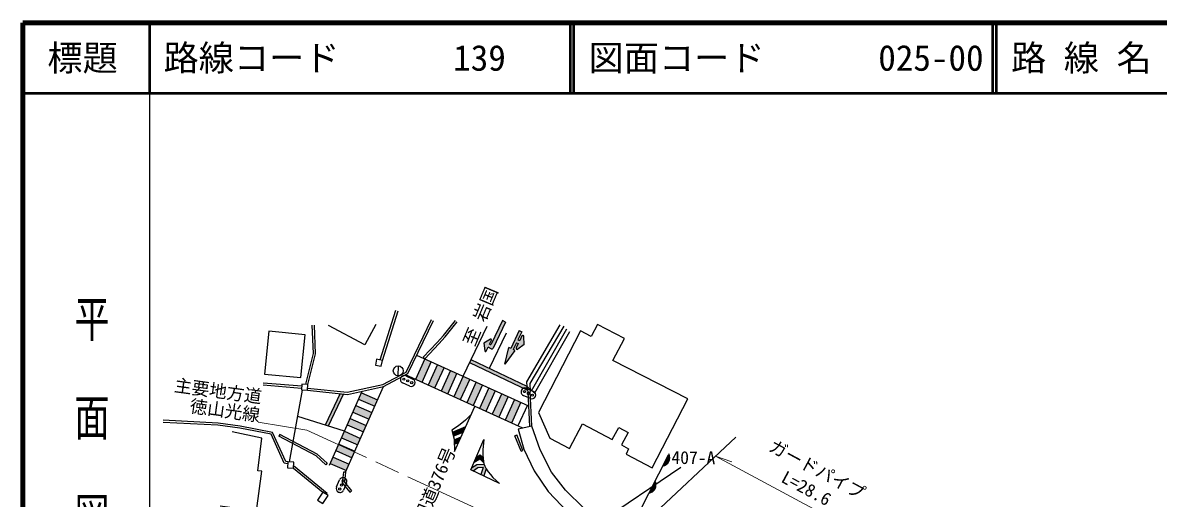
# Model space of a CAD drawing. Units: millimetres, scale not verified. Extents: x 40000 to 680000, y 20000 to 380000.
# Drawn here: x 40000 to 201294, y 312378 to 380000 of the extents above; entities that cross this region are included whole.
import ezdxf
from ezdxf.enums import TextEntityAlignment as Align

# ---------------------------------------------------------------- set-up
doc = ezdxf.new("R2010")
doc.units = ezdxf.units.MM
doc.header["$LTSCALE"] = 1000
doc.linetypes.add('CHAIN', pattern=[18.5, 12, -1.5, 3.5, -1.5])
for name, color, linetype, lineweight in [('M-BGD', 7, 'Continuous', 25), ('M-BMK', 2, 'CHAIN', 13), ('M-BMK-SRVR', 3, 'Continuous', 25), ('M-STR-HTXT', 7, 'Continuous', 13), ('M-STR-STRC', 7, 'Continuous', 25), ('M-TTL', 2, 'Continuous', 140), ('M-TTL-BAND', 7, 'Continuous', 25), ('M-TTL-LINE', 7, 'Continuous', 50)]:
    doc.layers.add(name, color=color, linetype=linetype, lineweight=lineweight)
doc.layers.add('M-BMK-HTXT', color=7, linetype='Continuous')
doc.layers.add('M-TTL-TXT', color=7, linetype='Continuous')
doc.styles.add('@ＭＳ ゴシック', font='')
doc.styles.add('ＭＳ ゴシック', font='')
doc.styles.get('@ＭＳ ゴシック').set_extended_font_data('@MS Gothic')
doc.styles.get('ＭＳ ゴシック').set_extended_font_data('MS Gothic')

msp = doc.modelspace()

# ---------------------------------------------------------------- hatches: boundary and pattern name
at = {"layer": 'M-BGD'}
for points in [[(131764, 318682), (130898, 316969, 0.51219)], [(129812, 314823), (128945, 313110, 0.51219)]]:
    msp.add_hatch(color=256, dxfattribs=at).paths.add_polyline_path(points)
at = {"layer": 'M-BMK-SRVR'}
for points in [[(106308, 334308), (106575, 334867, 0.74206), (106434, 334996), (105478, 334428), (105635, 333327, 0.74206), (105825, 333298), (106092, 333857), (106543, 333641, 0.41388), (106810, 333735), (108583, 337439), (108132, 337655), (106532, 334312, -0.41421), (106398, 334265)], [(110589, 334795), (110341, 334914), (110887, 336055), (110528, 336226), (109315, 333691), (109067, 333809), (108459, 331443), (109921, 333400), (109673, 333519), (110139, 334493), (110387, 334374), (110098, 333770, 0.77336), (110320, 333583), (111232, 334228), (111195, 335406, 0.78564), (110910, 335466)]]:
    msp.add_hatch(color=256, dxfattribs=at).paths.add_polyline_path(points)
at = {"layer": 'M-STR-STRC'}
for points in [[(95772, 329270), (96683, 328857), (98003, 331772), (97093, 332185)], [(97594, 328444), (98505, 328032), (99825, 330947), (98914, 331359)], [(103682, 332060), (103488, 331654), (111096, 328012, -0.21746), (111552, 328015), (111692, 327953), (111631, 328255)], [(99416, 327619), (100327, 327207), (101647, 330121), (100736, 330534)], [(101238, 326794), (102149, 326381), (103469, 329296), (102558, 329709)], [(103059, 325969), (103970, 325556), (105291, 328471), (104380, 328884)], [(104881, 325143), (105792, 324731), (107113, 327646), (106202, 328058)], [(111096, 328012), (111743, 327703), (111692, 327953), (111552, 328015, 0.21746)], [(82941, 322780), (83374, 322642), (85552, 327211), (85077, 327260)], [(88117, 327394), (87714, 326479), (90002, 325472), (90405, 326387)], [(106703, 324318), (107614, 323906), (108934, 326821), (108023, 327233)], [(108525, 323493), (109436, 323080), (110756, 325995), (109845, 326408)], [(87311, 325564), (86908, 324649), (89195, 323641), (89599, 324556)], [(86504, 323734), (86101, 322819), (88389, 321811), (88792, 322726)], [(101026, 321802), (101164, 321209), (102568, 321794), (102930, 322595)], [(85698, 321903), (85295, 320988), (87583, 319981), (87986, 320896)], [(101265, 320710), (101287, 320069), (101902, 320325), (102265, 321126)], [(84862, 320005), (84489, 319158), (86777, 318150), (87131, 318954)], [(84892, 320073), (84862, 320005), (87131, 318954), (87180, 319065)], [(84086, 318243), (83683, 317328), (85971, 316320), (86374, 317235)], [(104421, 318222), (104122, 317524), (104906, 317985), (105471, 317452), (105428, 317605), (105379, 318027), (105375, 318161), (104969, 318544)], [(104515, 317141), (103748, 316649), (103645, 316408), (103969, 316256), (104659, 316699), (105410, 316743), (105065, 315746), (105475, 315555), (105829, 316577), (105648, 316948), (105551, 317202)]]:
    msp.add_hatch(color=256, dxfattribs=at).paths.add_polyline_path(points)

# ---------------------------------------------------------------- linework, layer by layer
at = {"layer": 'M-BGD'}
for p, q in [((90794, 332048), (93020, 339116)), ((91091, 331991), (93306, 339026)), ((112268, 327682), (117293, 336479)), ((93309, 329803), (93363, 331202)), ((79614, 328006), (74151, 328451)), ((79631, 328305), (74175, 328750)), ((77895, 317550), (79738, 327772)), ((111778, 327530), (111631, 328255)), ((112022, 322582), (111778, 327530)), ((112319, 322649), (112077, 327545)), ((78446, 316668), (82606, 313243)), ((78467, 317039), (83239, 313110)), ((120395, 307955), (133458, 316812)), ((83111, 312919), (83239, 313110))]:
    msp.add_line(p, q, dxfattribs=at)
for points in [[(80450, 327732), (86112, 327154), (91236, 328275), (94711, 330104), (98354, 337654)], [(80467, 328031), (86095, 327458), (91132, 328559), (94483, 330323), (98084, 337785)], [(80193, 328598), (81308, 332957), (81135, 336993)], [(80498, 328580), (81610, 332926), (81435, 337005)], [(90180, 337102), (88587, 334206), (83411, 336947)], [(117683, 336052), (112672, 327319), (111631, 328255), (111617, 328933), (116361, 337058)], [(116847, 336868), (112031, 328711), (112077, 327545)], [(77628, 317261), (77148, 317369), (75274, 321482), (70860, 322334), (67731, 322762), (59935, 323167)], [(77645, 317564), (77359, 317629), (75482, 321747), (70909, 322630), (67759, 323061), (59950, 323467)], [(126122, 306846), (122476, 308965), (119678, 310999), (117079, 313542), (115126, 316115), (113511, 319272), (112319, 322649), (110357, 322208), (111167, 319378), (112654, 316271), (114621, 313348), (117474, 310379), (120013, 308217), (122688, 306380), (125370, 304973), (128804, 303210), (132707, 301112), (135887, 299589), (140112, 297257), (144214, 295070), (148137, 292943)], [(68039, 311290), (73223, 310580), (73982, 316258), (73395, 316292), (73941, 320951), (69731, 321849)], [(151736, 305788), (149719, 294257), (144054, 297345), (135904, 301641), (126122, 306846), (126186, 307656), (131705, 318564)]]:
    msp.add_lwpolyline(points, dxfattribs=at)
for points in [[(79525, 329531), (80136, 335600), (74962, 336121), (74351, 330052)], [(129412, 316729), (134487, 326514), (123828, 331987), (125481, 335101), (121654, 337082), (120725, 335400), (119207, 336176), (113246, 324581), (114859, 320928), (117658, 319475), (119519, 322957), (123725, 320758), (124695, 322447), (125987, 321756), (125069, 319992), (126061, 319414), (125694, 318657)], [(91091, 331991), (90256, 332151), (90095, 331317), (90930, 331156)], [(80498, 328580), (79650, 328628), (79602, 327780), (80450, 327732)], [(78494, 317517), (77645, 317564), (77598, 316716), (78446, 316668)], [(82636, 311621), (83364, 312758), (82606, 313243), (81878, 312106)]]:
    msp.add_lwpolyline(points, close=True, dxfattribs=at)
msp.add_circle((93336, 330502), 700, dxfattribs=at)
for centre in [(130715, 318137), (128762, 314278)]:
    msp.add_arc(centre, 1182, 278.91805, 27.40321, dxfattribs=at)
at = {"layer": 'M-BMK'}
msp.add_lwpolyline([(213980, 252440), (192904, 264509), (155983, 285593), (141505, 293254), (119187, 304267), (105604, 310396), (80377, 322084), (73421, 323210)], dxfattribs=at)
at = {"layer": 'M-BMK-SRVR'}
for p, q in [((108132, 337655), (106532, 334312)), ((108583, 337439), (106810, 333735)), ((108583, 337439), (108132, 337655)), ((110528, 336226), (109315, 333691)), ((110887, 336055), (110341, 334914)), ((110528, 336226), (110887, 336055)), ((106434, 334996), (105478, 334428)), ((105478, 334428), (105635, 333327)), ((106308, 334308), (106575, 334867)), ((106398, 334265), (106308, 334308)), ((110139, 334493), (109673, 333519)), ((110387, 334374), (110098, 333770)), ((110139, 334493), (110387, 334374)), ((111232, 334228), (110320, 333583)), ((110341, 334914), (110589, 334795)), ((110910, 335466), (110589, 334795)), ((111232, 334228), (111195, 335406)), ((105825, 333298), (106092, 333857)), ((106543, 333641), (106092, 333857)), ((108459, 331443), (109067, 333809)), ((109921, 333400), (108459, 331443)), ((109315, 333691), (109067, 333809)), ((109921, 333400), (109673, 333519))]:
    msp.add_line(p, q, dxfattribs=at)
for centre, radius, start, end in [((111045, 335401), 150, 1.80499, 154.42364), ((106441, 334355), 100, 244.42364, 334.42364), ((106485, 334910), 100, 334.42364, 120.73357), ((105734, 333341), 100, 188.11371, 334.42364), ((106629, 333822), 200, 244.48799, 334.42364), ((110234, 333705), 150, 154.42364, 305.29181)]:
    msp.add_arc(centre, radius, start, end, dxfattribs=at)
at = {"layer": 'M-STR-HTXT'}
for p, q in [((126122, 306846), (141285, 321073)), ((138395, 318361), (161769, 305832)), ((138395, 318361), (140713, 317554))]:
    msp.add_line(p, q, dxfattribs=at)
at = {"layer": 'M-STR-STRC'}
for p, q in [((102574, 329745), (105971, 336841)), ((108670, 335860), (106261, 330825)), ((111879, 325487), (95962, 332697)), ((96890, 332426), (97109, 332221)), ((97109, 332221), (95772, 329270)), ((98020, 331808), (96683, 328857)), ((98931, 331396), (97594, 328444)), ((99842, 330983), (98505, 328032)), ((111743, 327703), (103488, 331654)), ((111631, 328255), (103682, 332060)), ((111029, 322359), (94350, 329914)), ((94413, 329789), (95416, 329339)), ((100753, 330570), (99416, 327619)), ((101664, 330158), (100327, 327207)), ((102574, 329745), (101238, 326794)), ((103485, 329333), (102149, 326381)), ((83580, 317093), (88213, 327614)), ((85868, 316085), (91236, 328275)), ((94966, 328335), (93962, 328785)), ((104396, 328920), (103059, 325969)), ((105307, 328507), (103970, 325556)), ((106218, 328095), (104881, 325143)), ((107129, 327682), (105792, 324731)), ((111552, 328015), (112556, 327565)), ((85077, 327260), (82941, 322780)), ((85552, 327211), (83374, 322642)), ((87714, 326479), (90002, 325472)), ((88117, 327394), (90405, 326387)), ((108040, 327270), (106703, 324318)), ((108951, 326857), (107614, 323906)), ((109862, 326444), (108525, 323493)), ((110773, 326032), (109436, 323080)), ((112105, 326561), (111102, 327012)), ((86908, 324649), (89195, 323641)), ((87311, 325564), (89599, 324556)), ((101322, 319043), (104220, 325443)), ((111684, 325619), (110347, 322668)), ((85698, 321903), (79060, 324013)), ((86101, 322819), (88389, 321811)), ((86504, 323734), (88792, 322726)), ((101026, 321802), (102930, 322595)), ((76537, 321473), (76396, 321208)), ((85295, 320988), (87583, 319981)), ((85698, 321903), (87986, 320896)), ((101164, 321209), (102568, 321794)), ((101265, 320710), (102265, 321126)), ((109883, 321284), (110161, 321396)), ((110778, 319074), (109883, 321284)), ((111056, 319187), (110161, 321396)), ((84892, 320073), (87180, 319065)), ((101287, 320069), (101902, 320325)), ((84086, 318243), (86374, 317235)), ((84489, 319158), (86777, 318150)), ((110778, 319074), (111056, 319187)), ((83245, 317363), (83043, 317141)), ((83683, 317328), (85971, 316320)), ((105410, 316743), (105065, 315746)), ((105829, 316577), (105475, 315555)), ((84562, 313989), (85006, 314996)), ((85868, 316085), (85569, 316119)), ((86012, 314552), (85569, 313546)), ((86453, 313244), (86689, 313429))]:
    msp.add_line(p, q, dxfattribs=at)
for points in [[(96890, 332426), (98867, 334541), (99784, 335549), (101458, 337656)], [(97109, 332221), (99087, 334338), (100012, 335355), (101693, 337469)], [(103731, 324363), (102878, 323475), (101911, 322674), (100967, 322051), (101262, 320791), (101322, 319043)], [(83043, 317141), (81665, 318394), (76396, 321208)], [(83245, 317363), (81839, 318641), (76537, 321473)], [(104122, 317524), (104906, 317985), (105471, 317452)], [(104421, 318222), (104969, 318544), (105375, 318161)], [(105551, 317202), (104515, 317141), (103748, 316649)], [(105410, 316743), (104659, 316699), (103969, 316256)], [(85569, 316119), (85395, 314592), (86453, 313244)], [(85868, 316085), (85707, 314680), (86689, 313429)]]:
    msp.add_lwpolyline(points, dxfattribs=at)
msp.add_lwpolyline([(107737, 314501), (103645, 316408), (105494, 320731), (105373, 319269), (105362, 318555), (105379, 318027), (105428, 317605), (105514, 317299), (105648, 316948), (105829, 316577), (106123, 316123), (106434, 315744), (106797, 315345)], close=True, dxfattribs=at)
for centre in [(94122, 329323), (94688, 329069), (95254, 328815), (111262, 327549), (111827, 327296), (112393, 327042), (85530, 314836), (85030, 313702), (85280, 314269)]:
    msp.add_circle(centre, 150, dxfattribs=at)
for centre, start, end in [((94188, 329287), 155.82786, 245.82786), ((94188, 329287), 65.82786, 155.82786), ((95191, 328837), 335.82786, 65.82786), ((95191, 328837), 245.82786, 335.82786), ((111327, 327514), 155.82786, 245.82786), ((111327, 327514), 65.82786, 155.82786), ((112331, 327063), 335.82786, 65.82786), ((112331, 327063), 245.82786, 335.82786), ((85509, 314774), 66.22903, 156.22903), ((85509, 314774), 336.22903, 66.22903), ((85066, 313767), 156.22903, 246.22903), ((85066, 313767), 246.22903, 336.22903)]:
    msp.add_arc(centre, 550, start, end, dxfattribs=at)
at = {"layer": 'M-TTL'}
for p, q in [((40000, 380000), (40000, 20000)), ((680000, 380000), (40000, 380000))]:
    msp.add_line(p, q, dxfattribs=at)
at = {"layer": 'M-TTL-BAND'}
msp.add_line((58000, 370000), (58000, 20000), dxfattribs=at)
at = {"layer": 'M-TTL-LINE'}
for p, q in [((58000, 380000), (58000, 370000)), ((117750, 380000), (117750, 370000)), ((118250, 380000), (118250, 370000)), ((177750, 380000), (177750, 370000)), ((178250, 380000), (178250, 370000)), ((40000, 370000), (680000, 370000))]:
    msp.add_line(p, q, dxfattribs=at)

# ---------------------------------------------------------------- texts
at = {"layer": 'M-BGD', "style": 'ＭＳ ゴシック'}
msp.add_text('407-A', height=1833, rotation=359.216, dxfattribs=at).set_placement((132124, 316729), align=Align.BOTTOM_LEFT)
at = {"layer": 'M-BMK-HTXT', "style": 'ＭＳ ゴシック'}
for s, rotation, p in [('至 岩国', 67.216, (104656, 333640)), ('主要地方道', 352.216, (61358, 327045)), ('徳山光線', 352.216, (63568, 324094)), ('一般国道376号', 67.216, (95738, 303948))]:
    msp.add_text(s, height=1833, rotation=rotation, dxfattribs=at).set_placement(p, align=Align.BOTTOM_LEFT)
at = {"layer": 'M-STR-HTXT', "style": 'ＭＳ ゴシック'}
for s, p in [('ガードパイプ', (145543, 318741)), ('L=28.6', (147325, 314286))]:
    msp.add_text(s, height=1833, rotation=331.808, dxfattribs=at).set_placement(p, align=Align.BOTTOM_LEFT)
at = {"layer": 'M-TTL-BAND', "style": '@ＭＳ ゴシック', "width": 1.4}
msp.add_text('平  面  図', height=3666, rotation=270, dxfattribs=at).set_placement((49777, 306475), align=Align.MIDDLE_RIGHT)
at = {"layer": 'M-TTL-TXT', "style": 'ＭＳ ゴシック'}
msp.add_text('標題', height=3666, dxfattribs=at).set_placement((48500, 375000), align=Align.MIDDLE_CENTER)
for s, p in [('路線コード', (60000, 375000)), ('139', (101142, 375000)), ('図面コード', (120380, 375000)), ('025-00', (161521, 375000)), ('路 線 名', (180380, 375000))]:
    msp.add_text(s, height=3666, dxfattribs=at).set_placement(p, align=Align.MIDDLE_LEFT)

doc.saveas('drawing.dxf')
